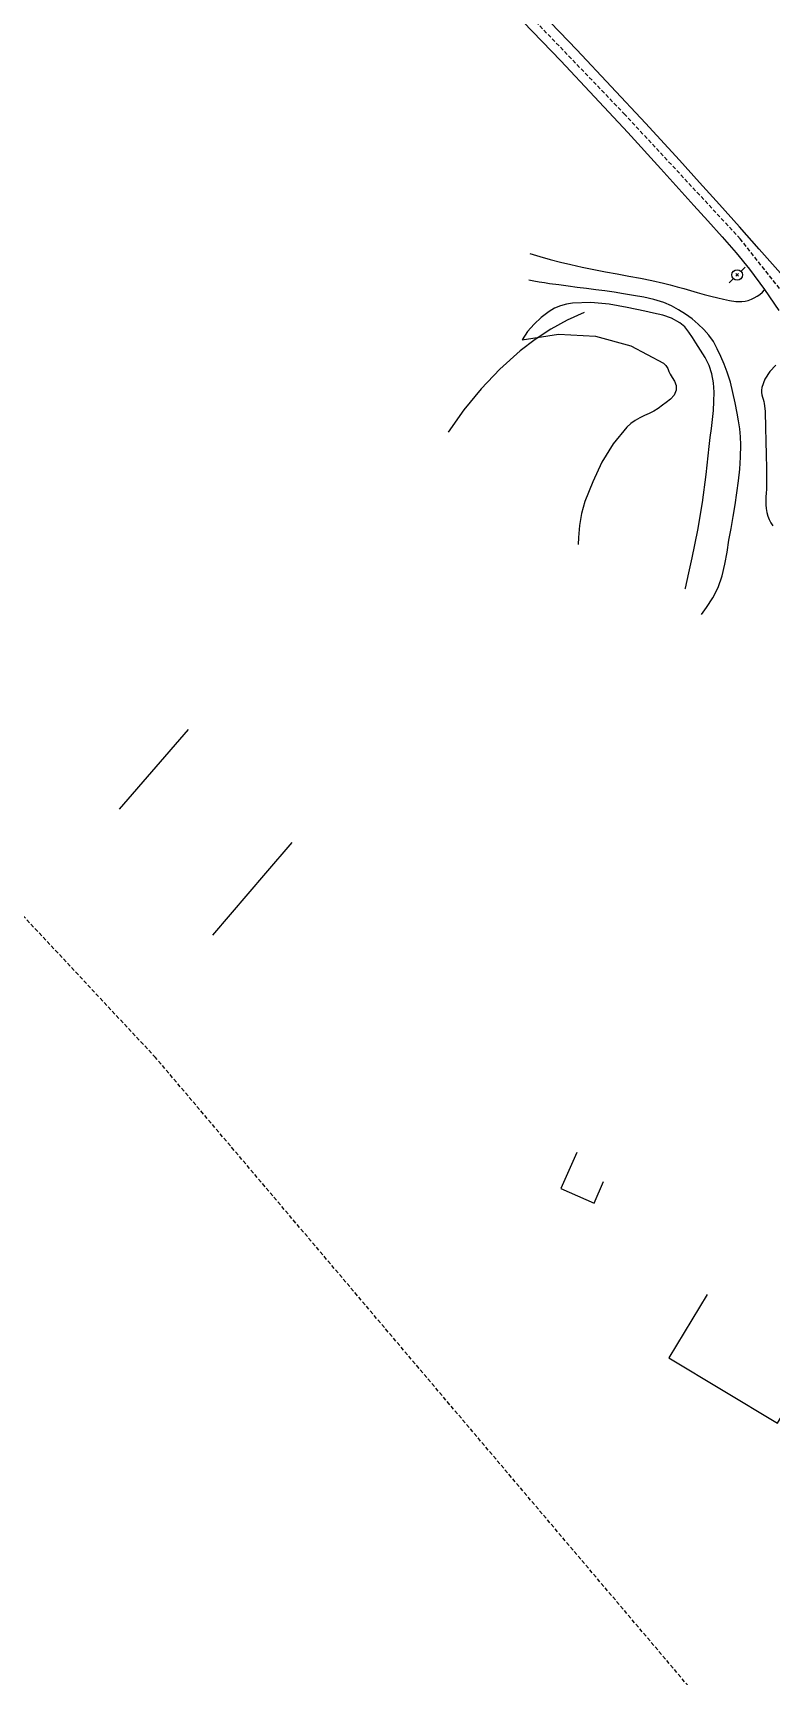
# Model space of a CAD drawing. Header units: millimetres. Extents: x 146998 to 148000, y 143999 to 145000.
# Drawn here: x 147581.3 to 147674.3, y 144345 to 144551.9 of the extents above; entities that cross this region are included whole.
import ezdxf

# ---------------------------------------------------------------- set-up
doc = ezdxf.new("R2010")
doc.units = ezdxf.units.MM
doc.linetypes.add('DASHED', pattern=[0.75, 0.5, -0.25])
doc.layers.get('0').update_dxf_attribs({"linetype": 'CONTINUOUS'})
for name, color, linetype in [('W0001', 6, 'DASHED'), ('W0008', 7, 'CONTINUOUS'), ('W0017', 7, 'CONTINUOUS'), ('W0071', 7, 'CONTINUOUS'), ('W0104', 1, 'CONTINUOUS'), ('W0211', 2, 'CONTINUOUS'), ('W0214', 2, 'CONTINUOUS'), ('W0300', 7, 'CONTINUOUS'), ('W0473', 7, 'CONTINUOUS')]:
    doc.layers.add(name, color=color, linetype=linetype)

# ---------------------------------------------------------------- blocks, each defined once
blk = doc.blocks.new('T473')
for p, q in [((-0.166667, 0.166667), (0.166667, -0.166667)), ((-0.166667, -0.166667), (0.166667, 0.166667)), ((0.500001, 0.500001), (1.000002, 1.000002)), ((-1.000002, -1.000002), (-0.500001, -0.500001))]:
    blk.add_line(p, q)
blk.add_ellipse((0, 0), major_axis=(0.471405, 0.471405), ratio=1, start_param=5.4977871438, end_param=11.780972451)

msp = doc.modelspace()

# ---------------------------------------------------------------- linework, layer by layer
at = {"layer": 'W0001'}
for points in [[(147740.28, 144434.73), (147730.76, 144443.07), (147712.02, 144462.59), (147702.31, 144477.49), (147686.58, 144503.57), (147678.58, 144515.65), (147670.37, 144526.01), (147655.86, 144541.65), (147640.61, 144557.54), (147628.71, 144569.57), (147602.92, 144596.45), (147593.92, 144605.3), (147584.39, 144613.91), (147547.86, 144671)], [(147681.65, 144326.4), (147673.56, 144332.23), (147596.73, 144422.87), (147525.66, 144498.96), (147513.38, 144513.35), (147497.75, 144530.7), (147486.45, 144543.28), (147472.12, 144554.77), (147462.94, 144560.21), (147447.04, 144568.25), (147424.95, 144579.29), (147397.49, 144593.34), (147382.94, 144602.97), (147376.94, 144608.09), (147371.98, 144614.22), (147367.72, 144620.85), (147364.15, 144628.51), (147360.67, 144637.2)]]:
    msp.add_lwpolyline(points, dxfattribs=at)
at = {"layer": 'W0008'}
for points in [[(147643.05, 144553.34), (147647.78, 144548.41), (147652.02, 144543.91), (147656.22, 144539.38), (147660.39, 144534.81), (147664.53, 144530.22), (147666.31, 144528.25), (147668.1, 144526.27), (147669.85, 144524.26), (147671.53, 144522.19), (147673.44, 144519.62), (147675.25, 144516.99)], [(147675.43, 144521.67), (147674.1, 144523.18), (147672.77, 144524.69), (147670.28, 144527.51), (147667.77, 144530.32), (147665.25, 144533.12), (147662.71, 144535.9), (147658.43, 144540.57), (147654.12, 144545.21), (147649.78, 144549.82), (147645.4, 144554.39)]]:
    msp.add_lwpolyline(points, dxfattribs=at)
at = {"layer": 'W0017'}
for points in [[(147665.48, 144478.68), (147666.13, 144479.55), (147666.94, 144480.78), (147667.6, 144482.09), (147668.11, 144483.54), (147668.45, 144485.04), (147668.71, 144486.54), (147668.96, 144488.04), (147669.22, 144489.53), (147669.48, 144491.02), (147669.73, 144492.51), (147669.96, 144494), (147670.16, 144495.5), (147670.32, 144497.01), (147670.42, 144498.52), (147670.46, 144500.04), (147670.43, 144501.06), (147670.32, 144502.06), (147670.17, 144503.06), (147670, 144504.06), (147669.75, 144505.36), (147669.46, 144506.66), (147669.13, 144507.95), (147668.73, 144509.22), (147668.36, 144510.21), (147667.95, 144511.18), (147667.49, 144512.14), (147666.99, 144513.07)], [(147674.88, 144510.11), (147674.12, 144509.28), (147673.49, 144508.33), (147673.08, 144507.26), (147673.04, 144506.96), (147673.05, 144506.66), (147673.09, 144506.36), (147673.17, 144506.07), (147673.25, 144505.8), (147673.33, 144505.52), (147673.4, 144505.24), (147673.45, 144504.96), (147673.5, 144504.27), (147673.53, 144503.57), (147673.54, 144502.88), (147673.56, 144502.18), (147673.61, 144500.5), (147673.65, 144498.81), (147673.68, 144497.12), (147673.7, 144495.43), (147673.7, 144494.95), (147673.68, 144494.46), (147673.65, 144493.98), (147673.62, 144493.49), (147673.6, 144493), (147673.61, 144492.51), (147673.65, 144492.02), (147673.73, 144491.54), (147673.85, 144491.08), (147674.01, 144490.64), (147674.22, 144490.22), (147674.49, 144489.83)]]:
    msp.add_lwpolyline(points, dxfattribs=at)
at = {"layer": 'W0071'}
for points in [[(147643.87, 144524.14), (147645.15, 144523.76), (147646.43, 144523.4), (147647.72, 144523.06), (147649.02, 144522.75), (147650.47, 144522.42), (147651.94, 144522.12), (147653.4, 144521.85), (147654.87, 144521.58), (147656.33, 144521.31), (147657.8, 144521.04), (147659.26, 144520.74), (147660.72, 144520.42), (147661.57, 144520.21), (147662.43, 144519.97), (147663.28, 144519.73), (147664.12, 144519.48), (147664.97, 144519.23), (147665.82, 144519), (147666.68, 144518.78), (147667.54, 144518.58), (147668.28, 144518.41), (147669.04, 144518.23), (147669.81, 144518.11), (147670.59, 144518.1), (147671, 144518.15), (147671.39, 144518.25), (147671.78, 144518.39), (147672.14, 144518.56), (147672.5, 144518.77), (147672.84, 144519), (147673.16, 144519.27), (147673.45, 144519.57)], [(147666.99, 144513.06), (147666.41, 144513.85), (147665.77, 144514.58), (147665.07, 144515.27), (147664.33, 144515.91), (147663.5, 144516.53), (147662.62, 144517.08), (147661.7, 144517.57), (147660.75, 144517.99), (147659.5, 144518.38), (147658.22, 144518.66), (147656.93, 144518.87), (147655.66, 144519.08), (147654.5, 144519.27), (147653.34, 144519.44), (147652.18, 144519.6), (147651.02, 144519.74), (147649.85, 144519.89), (147648.69, 144520.03), (147647.53, 144520.19), (147646.37, 144520.35), (147645.71, 144520.45), (147645.05, 144520.56), (147644.39, 144520.67), (147643.73, 144520.78)]]:
    msp.add_lwpolyline(points, dxfattribs=at)
at = {"layer": 'W0104'}
for points in [[(147649.79, 144410.9), (147647.79, 144406.37), (147651.96, 144404.54), (147653.15, 144407.24)], [(147666.19, 144393.02), (147661.39, 144385.03), (147675.08, 144376.82), (147690.89, 144403.19)]]:
    msp.add_lwpolyline(points, dxfattribs=at)
at = {"layer": 'W0211'}
msp.add_lwpolyline([(147663.46, 144481.92), (147663.49, 144482), (147663.91, 144483.92), (147664.31, 144485.82), (147665.03, 144489.3), (147665.62, 144492.81), (147666.1, 144496.32), (147666.48, 144499.86), (147666.6, 144500.99), (147666.74, 144502.12), (147666.88, 144503.25), (147667, 144504.38), (147667.07, 144505.53), (147667.08, 144506.69), (147666.99, 144507.85), (147666.8, 144508.99), (147666.46, 144510.06), (147665.96, 144511.05), (147665.38, 144511.99), (147664.79, 144512.91), (147664.36, 144513.58), (147663.91, 144514.26), (147663.39, 144514.9), (147662.77, 144515.44), (147661.73, 144516.01), (147660.61, 144516.39), (147659.47, 144516.65), (147658.35, 144516.89), (147656.13, 144517.37), (147653.87, 144517.78), (147651.57, 144518), (147649.26, 144517.92), (147648.48, 144517.78), (147647.72, 144517.56), (147646.99, 144517.25), (147646.3, 144516.85), (147645.3, 144516.11), (147644.4, 144515.26), (147643.6, 144514.31), (147642.92, 144513.27)], dxfattribs=at)
at = {"layer": 'W0214'}
msp.add_lwpolyline([(147642.92, 144513.27), (147647.5, 144514.01), (147652.14, 144513.76), (147656.61, 144512.52), (147660.72, 144510.34), (147661.02, 144510.05), (147661.24, 144509.69), (147661.4, 144509.31), (147661.55, 144508.96), (147661.8, 144508.52), (147662.08, 144508.06), (147662.29, 144507.52), (147662.3, 144506.95), (147662.04, 144506.32), (147661.58, 144505.8), (147661.06, 144505.4), (147660.58, 144505.04), (147660.05, 144504.65), (147659.49, 144504.31), (147658.9, 144504.02), (147658.31, 144503.74), (147657.72, 144503.45), (147657.15, 144503.12), (147656.6, 144502.75), (147656.1, 144502.3), (147654.36, 144500.19), (147652.95, 144497.86), (147651.79, 144495.41), (147650.8, 144492.91), (147650.37, 144491.42), (147650.13, 144489.9), (147650.01, 144488.37), (147649.95, 144487.51)], dxfattribs=at)
at = {"layer": 'W0300'}
for points in [[(147650.71, 144516.71), (147648.57, 144515.74), (147646.51, 144514.61), (147644.53, 144513.32), (147642.67, 144511.89), (147640.11, 144509.6), (147637.73, 144507.12), (147635.54, 144504.46), (147633.57, 144501.64)], [(147600.83, 144464.2), (147592.13, 144454.17)], [(147603.93, 144438.28), (147610.6, 144446.11), (147613.92, 144449.97)]]:
    msp.add_lwpolyline(points, dxfattribs=at)

# ---------------------------------------------------------------- block references
at = {"layer": 'W0473'}
msp.add_blockref('T473', (147669.99, 144521.45), dxfattribs=at)

doc.saveas('drawing.dxf')
